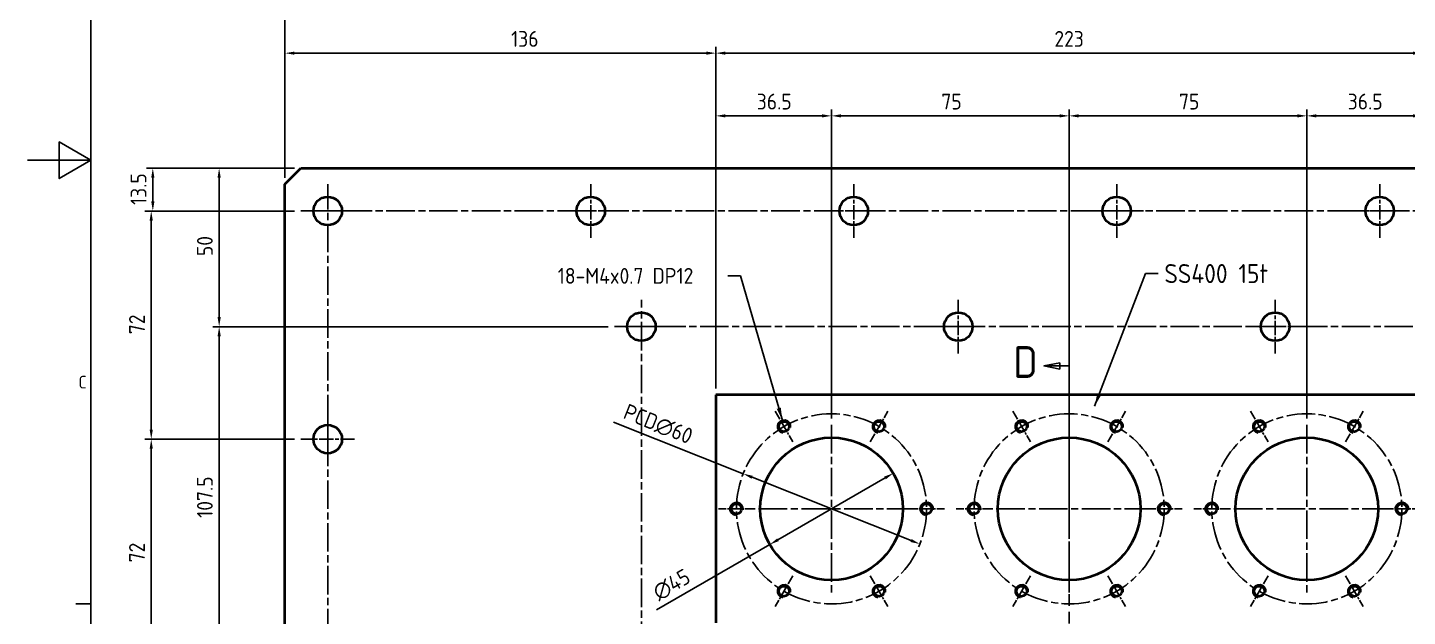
# Model space of a CAD drawing. Header units: millimetres. Extents: x 0 to 1188, y 0 to 840.
# Drawn here: x 0 to 435.5, y 276 to 461.8 of the extents above; entities that cross this region are included whole.
import ezdxf

# ---------------------------------------------------------------- set-up
doc = ezdxf.new("R2010")
doc.units = ezdxf.units.MM
doc.header["$LTSCALE"] = 2
doc.linetypes.add('CHAIN', pattern=[0.3543, 0.2362, -0.0295, 0.0591, -0.0295])
doc.linetypes.add('DOUBLE_DASH_CHAIN', pattern=[1.2403, 0.6614, -0.0827, 0.1654, -0.0827, 0.1654, -0.0827])
doc.layers.get('0').update_dxf_attribs({"color": 3, "lineweight": 25})
for name, color, linetype, lineweight in [('가시적인 것(ISO)', 3, 'Continuous', 40), ('가시적인 좁은 것(ISO)', 3, 'Continuous', 35), ('경계(ISO)', 7, 'Continuous', 25), ('기호(ISO)', 5, 'Continuous', 25), ('단면선(ISO)', 7, 'CHAIN', 25), ('중심 표식(ISO)', 1, 'Continuous', 25), ('중심선(ISO)', 1, 'Continuous', 25), ('치수(ISO)', 2, 'Continuous', 25)]:
    doc.layers.add(name, color=color, linetype=linetype, lineweight=lineweight)
doc.styles.add('문자 텍스트_PSTEK_POSCO', font='isocp.shx')
doc.styles.add('부품번호텍스트_PSTEK_POSCO', font='isocp.shx')
doc.styles.add('치수 텍스트_PSTEK_POSCO', font='isocp.shx')
doc.dimstyles.new('치수_PSTEK_POSCO', dxfattribs={"dimscale": 2, "dimtxt": 2.5, "dimasz": 1.5, "dimexe": 1, "dimexo": 1, "dimgap": 1, "dimtad": 1, "dimrnd": 1e-08, "dimdsep": 46, "dimtxsty": '치수 텍스트_PSTEK_POSCO', "dimcen": 0.09, "dimdle": 10, "dimclrd": 7, "dimclre": 7, "dimclrt": 2, "dimadec": 1, "dimazin": 2, "dimtfac": 1, "dimtmove": 0, "dimatfit": 3, "dimfxl": 0, "dimtolj": 1, "dimlwd": -1, "dimlwe": -1, "dimarcsym": 0})
doc.dimstyles.new('치수_PSTEK_POSCO$7', dxfattribs={"dimscale": 2, "dimtxt": 2.5, "dimasz": 2, "dimexe": 1, "dimexo": 1, "dimgap": 1, "dimtad": 1, "dimrnd": 1e-08, "dimdsep": 46, "dimtxsty": '치수 텍스트_PSTEK_POSCO', "dimcen": 0.09, "dimdle": 10, "dimclrd": 7, "dimclre": 7, "dimclrt": 2, "dimadec": 1, "dimazin": 2, "dimtfac": 1, "dimtmove": 0, "dimatfit": 3, "dimfxl": 0, "dimtolj": 1, "dimlwd": -1, "dimlwe": -1, "dimarcsym": 0})

# ---------------------------------------------------------------- blocks, each defined once
blk = doc.blocks.new('경계 Default Border')
at = {"layer": '경계(ISO)'}
blk.add_line((10, 140), (7.6, 140), dxfattribs=at)
at = {"layer": '경계(ISO)', "flags": 128}
for points in [[(10, 10), (10, 410), (584, 410), (584, 10), (10, 10)], [(0, 210), (10, 210), (5, 212.89), (5, 207.11), (10, 210)]]:
    blk.add_lwpolyline(points, dxfattribs=at)
at = {"layer": '경계(ISO)', "color": 2, "insert": (8.03, 173.98), "char_height": 2, "attachment_point": 7, "style": '문자 텍스트_PSTEK_POSCO'}
blk.add_mtext('C', dxfattribs=at)
blk = doc.blocks.new('*D22')
at = {"layer": 'Defpoints', "color": 0, "transparency": 16777216}
for p in [(217.21, 453.78), (81.21, 412.47), (217.21, 345.97)]:
    blk.add_point(p, dxfattribs=at)
at = {"layer": '치수(ISO)', "color": 7, "transparency": 16777216}
for p, q in [((81.21, 414.47), (81.21, 455.78)), ((84.21, 453.78), (214.21, 453.78)), ((217.21, 347.97), (217.21, 455.78))]:
    blk.add_line(p, q, dxfattribs=at)
for points in [[(84.21, 454.28), (84.21, 453.28), (81.21, 453.78)], [(214.21, 454.28), (214.21, 453.28), (217.21, 453.78)]]:
    blk.add_solid(points, dxfattribs=at)
at = {"layer": '치수(ISO)', "color": 2, "transparency": 16777216, "insert": (152.59, 458.28), "char_height": 5, "attachment_point": 4, "style": '치수 텍스트_PSTEK_POSCO'}
blk.add_mtext('\\A1;136', dxfattribs=at)
blk = doc.blocks.new('*D23')
at = {"layer": 'Defpoints', "color": 0, "transparency": 16777216}
for p in [(253.71, 434), (217.21, 345.97), (253.71, 336.47)]:
    blk.add_point(p, dxfattribs=at)
at = {"layer": '치수(ISO)', "color": 7, "transparency": 16777216}
for p, q in [((217.21, 347.97), (217.21, 436)), ((253.71, 338.47), (253.71, 436)), ((220.21, 434), (250.71, 434))]:
    blk.add_line(p, q, dxfattribs=at)
for points in [[(220.21, 434.5), (220.21, 433.5), (217.21, 434)], [(250.71, 434.5), (250.71, 433.5), (253.71, 434)]]:
    blk.add_solid(points, dxfattribs=at)
at = {"layer": '치수(ISO)', "color": 2, "transparency": 16777216, "insert": (230.13, 438.5), "char_height": 5, "attachment_point": 4, "style": '치수 텍스트_PSTEK_POSCO'}
blk.add_mtext('\\A1;36.5', dxfattribs=at)
blk = doc.blocks.new('*D24')
at = {"layer": 'Defpoints', "color": 0, "transparency": 16777216}
for p in [(328.71, 434), (253.71, 336.47), (328.71, 336.47)]:
    blk.add_point(p, dxfattribs=at)
at = {"layer": '치수(ISO)', "color": 7, "transparency": 16777216}
for p, q in [((253.71, 338.47), (253.71, 436)), ((328.71, 338.47), (328.71, 436)), ((256.71, 434), (325.71, 434))]:
    blk.add_line(p, q, dxfattribs=at)
for points in [[(256.71, 434.5), (256.71, 433.5), (253.71, 434)], [(325.71, 434.5), (325.71, 433.5), (328.71, 434)]]:
    blk.add_solid(points, dxfattribs=at)
at = {"layer": '치수(ISO)', "color": 2, "transparency": 16777216, "insert": (288.38, 438.5), "char_height": 5, "attachment_point": 4, "style": '치수 텍스트_PSTEK_POSCO'}
blk.add_mtext('\\A1;75', dxfattribs=at)
blk = doc.blocks.new('*D25')
at = {"layer": 'Defpoints', "color": 0, "transparency": 16777216}
for p in [(403.71, 434), (328.71, 336.47), (403.71, 336.47)]:
    blk.add_point(p, dxfattribs=at)
at = {"layer": '치수(ISO)', "color": 7, "transparency": 16777216}
for p, q in [((328.71, 338.47), (328.71, 436)), ((403.71, 338.47), (403.71, 436)), ((331.71, 434), (400.71, 434))]:
    blk.add_line(p, q, dxfattribs=at)
for points in [[(331.71, 434.5), (331.71, 433.5), (328.71, 434)], [(400.71, 434.5), (400.71, 433.5), (403.71, 434)]]:
    blk.add_solid(points, dxfattribs=at)
at = {"layer": '치수(ISO)', "color": 2, "transparency": 16777216, "insert": (363.38, 438.5), "char_height": 5, "attachment_point": 4, "style": '치수 텍스트_PSTEK_POSCO'}
blk.add_mtext('\\A1;75', dxfattribs=at)
blk = doc.blocks.new('*D26')
at = {"layer": 'Defpoints', "color": 0, "transparency": 16777216}
for p in [(440.21, 434), (440.21, 345.97), (403.71, 336.47)]:
    blk.add_point(p, dxfattribs=at)
at = {"layer": '치수(ISO)', "color": 7, "transparency": 16777216}
for p, q in [((403.71, 338.47), (403.71, 436)), ((440.21, 347.97), (440.21, 436)), ((406.71, 434), (437.21, 434))]:
    blk.add_line(p, q, dxfattribs=at)
for points in [[(406.71, 434.5), (406.71, 433.5), (403.71, 434)], [(437.21, 434.5), (437.21, 433.5), (440.21, 434)]]:
    blk.add_solid(points, dxfattribs=at)
at = {"layer": '치수(ISO)', "color": 2, "transparency": 16777216, "insert": (416.63, 438.5), "char_height": 5, "attachment_point": 4, "style": '치수 텍스트_PSTEK_POSCO'}
blk.add_mtext('\\A1;36.5', dxfattribs=at)
blk = doc.blocks.new('*D27')
at = {"layer": 'Defpoints', "color": 0, "transparency": 16777216}
for p in [(217.21, 453.78), (217.21, 345.97), (440.21, 345.97)]:
    blk.add_point(p, dxfattribs=at)
at = {"layer": '치수(ISO)', "color": 7, "transparency": 16777216}
for p, q in [((217.21, 347.97), (217.21, 455.78)), ((437.21, 453.78), (220.21, 453.78)), ((440.21, 347.97), (440.21, 455.78))]:
    blk.add_line(p, q, dxfattribs=at)
for points in [[(220.21, 454.28), (220.21, 453.28), (217.21, 453.78)], [(437.21, 454.28), (437.21, 453.28), (440.21, 453.78)]]:
    blk.add_solid(points, dxfattribs=at)
at = {"layer": '치수(ISO)', "color": 2, "transparency": 16777216, "insert": (324.05, 458.28), "char_height": 5, "attachment_point": 4, "style": '치수 텍스트_PSTEK_POSCO'}
blk.add_mtext('\\A1;223', dxfattribs=at)
blk = doc.blocks.new('*D32')
at = {"layer": 'Defpoints', "color": 0, "transparency": 16777216}
for p in [(225.84, 321.07), (281.59, 298.88)]:
    blk.add_point(p, dxfattribs=at)
at = {"layer": '치수(ISO)', "color": 7, "transparency": 16777216}
for p, q in [((225.84, 321.07), (184.94, 337.34)), ((278.8, 299.99), (228.63, 319.96))]:
    blk.add_line(p, q, dxfattribs=at)
for points in [[(228.81, 320.42), (228.44, 319.49), (225.84, 321.07)], [(278.98, 300.45), (278.61, 299.52), (281.59, 298.88)]]:
    blk.add_solid(points, dxfattribs=at)
at = {"layer": '치수(ISO)', "color": 2, "transparency": 16777216, "insert": (188.48, 340.82), "char_height": 5, "attachment_point": 4, "rotation": 338.2977, "style": '치수 텍스트_PSTEK_POSCO'}
blk.add_mtext('\\A1;PCD∅60', dxfattribs=at)
blk = doc.blocks.new('*D33')
at = {"layer": 'Defpoints', "color": 0, "transparency": 16777216}
for p in [(273.2, 321.22), (234.23, 298.72)]:
    blk.add_point(p, dxfattribs=at)
at = {"layer": '치수(ISO)', "color": 7, "transparency": 16777216}
for p, q in [((270.6, 319.72), (236.82, 300.22)), ((234.23, 298.72), (198.51, 278.1))]:
    blk.add_line(p, q, dxfattribs=at)
for points in [[(270.35, 320.16), (270.85, 319.29), (273.2, 321.22)], [(236.57, 300.66), (237.07, 299.79), (234.23, 298.72)]]:
    blk.add_solid(points, dxfattribs=at)
at = {"layer": '치수(ISO)', "color": 2, "transparency": 16777216, "insert": (198, 283), "char_height": 5, "attachment_point": 4, "rotation": 30, "style": '치수 텍스트_PSTEK_POSCO'}
blk.add_mtext('\\A1;∅45', dxfattribs=at)
blk = doc.blocks.new('*D48')
at = {"layer": 'Defpoints', "color": 0, "transparency": 16777216}
for p in [(60.45, 417.47), (86.21, 417.47), (185.21, 367.47)]:
    blk.add_point(p, dxfattribs=at)
at = {"layer": '치수(ISO)', "color": 7, "transparency": 16777216}
for p, q in [((84.21, 417.47), (58.45, 417.47)), ((60.45, 370.47), (60.45, 414.47)), ((183.21, 367.47), (58.45, 367.47))]:
    blk.add_line(p, q, dxfattribs=at)
for points in [[(59.95, 414.47), (60.95, 414.47), (60.45, 417.47)], [(59.95, 370.47), (60.95, 370.47), (60.45, 367.47)]]:
    blk.add_solid(points, dxfattribs=at)
at = {"layer": '치수(ISO)', "color": 2, "transparency": 16777216, "insert": (55.95, 389.74), "char_height": 5, "attachment_point": 4, "rotation": 90, "style": '치수 텍스트_PSTEK_POSCO'}
blk.add_mtext('\\A1;50', dxfattribs=at)
blk = doc.blocks.new('*D49')
at = {"layer": 'Defpoints', "color": 0, "transparency": 16777216}
for p in [(60.45, 367.47), (185.21, 367.47), (185.21, 259.97)]:
    blk.add_point(p, dxfattribs=at)
at = {"layer": '치수(ISO)', "color": 7, "transparency": 16777216}
for p, q in [((183.21, 367.47), (58.45, 367.47)), ((60.45, 262.97), (60.45, 364.47)), ((183.21, 259.97), (58.45, 259.97))]:
    blk.add_line(p, q, dxfattribs=at)
for points in [[(59.95, 364.47), (60.95, 364.47), (60.45, 367.47)], [(59.95, 262.97), (60.95, 262.97), (60.45, 259.97)]]:
    blk.add_solid(points, dxfattribs=at)
at = {"layer": '치수(ISO)', "color": 2, "transparency": 16777216, "insert": (55.95, 307.14), "char_height": 5, "attachment_point": 4, "rotation": 90, "style": '치수 텍스트_PSTEK_POSCO'}
blk.add_mtext('\\A1;107.5', dxfattribs=at)
blk = doc.blocks.new('*D52')
at = {"layer": 'Defpoints', "color": 0, "transparency": 16777216}
for p in [(39.52, 417.47), (86.21, 417.47), (86.21, 403.97)]:
    blk.add_point(p, dxfattribs=at)
at = {"layer": '치수(ISO)', "color": 7, "transparency": 16777216}
for p, q in [((84.21, 417.47), (37.52, 417.47)), ((39.52, 406.97), (39.52, 414.47)), ((84.21, 403.97), (37.52, 403.97))]:
    blk.add_line(p, q, dxfattribs=at)
for points in [[(39.02, 414.47), (40.02, 414.47), (39.52, 417.47)], [(39.02, 406.97), (40.02, 406.97), (39.52, 403.97)]]:
    blk.add_solid(points, dxfattribs=at)
at = {"layer": '치수(ISO)', "color": 2, "transparency": 16777216, "insert": (35.02, 405.87), "char_height": 5, "attachment_point": 4, "rotation": 90, "style": '치수 텍스트_PSTEK_POSCO'}
blk.add_mtext('\\A1;13.5', dxfattribs=at)
blk = doc.blocks.new('*D53')
at = {"layer": 'Defpoints', "color": 0, "transparency": 16777216}
for p in [(39.02, 403.97), (86.21, 403.97), (86.21, 331.97)]:
    blk.add_point(p, dxfattribs=at)
at = {"layer": '치수(ISO)', "color": 7, "transparency": 16777216}
for p, q in [((84.21, 403.97), (37.02, 403.97)), ((39.02, 334.97), (39.02, 400.97)), ((84.21, 331.97), (37.02, 331.97))]:
    blk.add_line(p, q, dxfattribs=at)
for points in [[(38.52, 400.97), (39.52, 400.97), (39.02, 403.97)], [(38.52, 334.97), (39.52, 334.97), (39.02, 331.97)]]:
    blk.add_solid(points, dxfattribs=at)
at = {"layer": '치수(ISO)', "color": 2, "transparency": 16777216, "insert": (34.52, 365.09), "char_height": 5, "attachment_point": 4, "rotation": 90, "style": '치수 텍스트_PSTEK_POSCO'}
blk.add_mtext('\\A1;72', dxfattribs=at)
blk = doc.blocks.new('*D54')
at = {"layer": 'Defpoints', "color": 0, "transparency": 16777216}
for p in [(39.02, 331.97), (86.21, 331.97), (86.21, 259.97)]:
    blk.add_point(p, dxfattribs=at)
at = {"layer": '치수(ISO)', "color": 7, "transparency": 16777216}
for p, q in [((84.21, 331.97), (37.02, 331.97)), ((39.02, 262.97), (39.02, 328.97)), ((84.21, 259.97), (37.02, 259.97))]:
    blk.add_line(p, q, dxfattribs=at)
for points in [[(38.52, 328.97), (39.52, 328.97), (39.02, 331.97)], [(38.52, 262.97), (39.52, 262.97), (39.02, 259.97)]]:
    blk.add_solid(points, dxfattribs=at)
at = {"layer": '치수(ISO)', "color": 2, "transparency": 16777216, "insert": (34.52, 293.09), "char_height": 5, "attachment_point": 4, "rotation": 90, "style": '치수 텍스트_PSTEK_POSCO'}
blk.add_mtext('\\A1;72', dxfattribs=at)
blk = doc.blocks.new('*D86')
at = {"layer": 'Defpoints', "color": 0, "transparency": 16777216}
for p in [(81.21, 472.47), (81.21, 412.47), (606.21, 412.47)]:
    blk.add_point(p, dxfattribs=at)
at = {"layer": '치수(ISO)', "color": 7, "transparency": 16777216}
for p, q in [((81.21, 414.47), (81.21, 474.47)), ((603.21, 472.47), (84.21, 472.47)), ((606.21, 414.47), (606.21, 474.47))]:
    blk.add_line(p, q, dxfattribs=at)
for points in [[(84.21, 472.97), (84.21, 471.97), (81.21, 472.47)], [(603.21, 472.97), (603.21, 471.97), (606.21, 472.47)]]:
    blk.add_solid(points, dxfattribs=at)
at = {"layer": '치수(ISO)', "color": 2, "transparency": 16777216, "insert": (339.11, 476.97), "char_height": 5, "attachment_point": 4, "style": '치수 텍스트_PSTEK_POSCO'}
blk.add_mtext('\\A1;525', dxfattribs=at)
blk = doc.blocks.new('2dTransSection2')
at = {"layer": '단면선(ISO)', "linetype": 'Continuous'}
for p, q in [((162.86, 178.04), (160.36, 177.54)), ((162.86, 177.54), (160.36, 177.54)), ((160.36, 177.54), (162.86, 177.04)), ((162.86, 177.04), (162.86, 178.04)), ((164.36, 177.54), (162.86, 177.54)), ((164.36, 177.54), (164.36, 173.99)), ((164.36, 129.07), (164.36, 125.52)), ((158.48, 125.52), (155.98, 125.52)), ((155.98, 125.52), (155.98, 121.73)), ((164.36, 125.52), (161.86, 125.52)), ((155.98, 82.51), (155.98, 78.71)), ((154.48, 79.21), (151.98, 78.71)), ((154.48, 78.71), (151.98, 78.71)), ((151.98, 78.71), (154.48, 78.21)), ((154.48, 78.21), (154.48, 79.21)), ((155.98, 78.71), (154.48, 78.71))]:
    blk.add_line(p, q, dxfattribs=at)
at = {"layer": '단면선(ISO)', "linetype": 'DOUBLE_DASH_CHAIN', "ltscale": 5.582564}
blk.add_line((164.36, 177.54), (164.36, 125.52), dxfattribs=at)
at = {"layer": '단면선(ISO)', "linetype": 'DOUBLE_DASH_CHAIN', "ltscale": 2.658325}
blk.add_line((164.36, 125.52), (155.98, 125.52), dxfattribs=at)
at = {"layer": '단면선(ISO)', "linetype": 'DOUBLE_DASH_CHAIN', "ltscale": 5.780615}
blk.add_line((155.98, 125.52), (155.98, 78.71), dxfattribs=at)
at = {"layer": '단면선(ISO)', "linetype": 'Continuous', "flags": 128}
for points in [[(162.86, 178.04), (160.36, 177.54), (162.86, 177.04), (162.86, 178.04)], [(154.48, 79.21), (151.98, 78.71), (154.48, 78.21), (154.48, 79.21)]]:
    blk.add_lwpolyline(points, dxfattribs=at)
at = {"layer": '단면선(ISO)'}
for points in [[(162.86, 178.04), (160.36, 177.54), (162.86, 177.04), (162.86, 178.04)], [(154.48, 79.21), (151.98, 78.71), (154.48, 78.21), (154.48, 79.21)]]:
    blk.add_solid(points, dxfattribs=at)
at = {"layer": '단면선(ISO)', "char_height": 5, "attachment_point": 7, "style": '부품번호텍스트_PSTEK_POSCO'}
for insert in [(155.53, 175.66), (157.5, 76.49)]:
    blk.add_mtext('D', dxfattribs=dict(at, insert=insert))

msp = doc.modelspace()

# ---------------------------------------------------------------- linework, layer by layer
at = {"layer": '가시적인 것(ISO)'}
for p, q in [((81.2123, 412.4729), (86.2123, 417.4729)), ((86.2123, 417.4729), (601.2123, 417.4729)), ((81.2123, 107.4729), (81.2123, 412.4729)), ((217.2123, 345.9729), (217.2123, 273.9729)), ((440.2123, 345.9729), (217.2123, 345.9729))]:
    msp.add_line(p, q, dxfattribs=at)
for centre, radius in [((94.7123, 403.9729), 4.5), ((177.7123, 403.9729), 4.5), ((260.7123, 403.9729), 4.5), ((343.7123, 403.9729), 4.5), ((426.7123, 403.9729), 4.5), ((193.7123, 367.4729), 4.5), ((293.7123, 367.4729), 4.5), ((393.7123, 367.4729), 4.5), ((94.7123, 331.9729), 4.5), ((238.7123, 335.9537), 1.621), ((268.7123, 335.9537), 1.621), ((313.7123, 335.9537), 1.621), ((343.7123, 335.9537), 1.621), ((388.7123, 335.9537), 1.621), ((418.7123, 335.9537), 1.621), ((253.7123, 309.9729), 22.5), ((328.7123, 309.9729), 22.5), ((403.7123, 309.9729), 22.5), ((223.7123, 309.9729), 1.621), ((283.7123, 309.9729), 1.621), ((298.7123, 309.9729), 1.621), ((358.7123, 309.9729), 1.621), ((373.7123, 309.9729), 1.621), ((433.7123, 309.9729), 1.621), ((238.7123, 283.9922), 1.621), ((268.7123, 283.9922), 1.621), ((313.7123, 283.9922), 1.621), ((343.7123, 283.9922), 1.621), ((388.7123, 283.9922), 1.621), ((418.7123, 283.9922), 1.621)]:
    msp.add_circle(centre, radius, dxfattribs=at)
at = {"layer": '가시적인 좁은 것(ISO)'}
for centre in [(238.7123, 335.9537), (268.7123, 335.9537), (313.7123, 335.9537), (343.7123, 335.9537), (388.7123, 335.9537), (418.7123, 335.9537), (223.7123, 309.9729), (283.7123, 309.9729), (298.7123, 309.9729), (358.7123, 309.9729), (373.7123, 309.9729), (433.7123, 309.9729), (238.7123, 283.9922), (268.7123, 283.9922), (313.7123, 283.9922), (343.7123, 283.9922), (388.7123, 283.9922), (418.7123, 283.9922)]:
    msp.add_arc(centre, 2, 350, 260, dxfattribs=at)
at = {"layer": '중심 표식(ISO)', "linetype": 'CHAIN', "ltscale": 9.445163}
for p, q in [((177.7123, 412.4729), (177.7123, 395.4729)), ((260.7123, 412.4729), (260.7123, 395.4729)), ((343.7123, 412.4729), (343.7123, 395.4729)), ((426.7123, 412.4729), (426.7123, 395.4729)), ((86.2123, 403.9729), (103.2123, 403.9729)), ((186.2123, 403.9729), (169.2123, 403.9729)), ((269.2123, 403.9729), (252.2123, 403.9729)), ((352.2123, 403.9729), (335.2123, 403.9729)), ((435.2123, 403.9729), (418.2123, 403.9729)), ((293.7123, 375.9729), (293.7123, 358.9729)), ((393.7123, 375.9729), (393.7123, 358.9729)), ((185.2123, 367.4729), (202.2123, 367.4729)), ((302.2123, 367.4729), (285.2123, 367.4729)), ((402.2123, 367.4729), (385.2123, 367.4729)), ((94.7123, 340.4729), (94.7123, 323.4729)), ((103.2123, 331.9729), (86.2123, 331.9729))]:
    msp.add_line(p, q, dxfattribs=at)
at = {"layer": '중심 표식(ISO)', "linetype": 'CHAIN', "ltscale": 6.245997}
for p, q in [((235.9018, 340.8216), (241.5228, 331.0857)), ((265.9018, 331.0857), (271.5228, 340.8216)), ((310.9018, 340.8216), (316.5228, 331.0857)), ((340.9018, 331.0857), (346.5228, 340.8216)), ((385.9018, 340.8216), (391.5228, 331.0857)), ((415.9018, 331.0857), (421.5228, 340.8216)), ((229.3333, 309.9729), (218.0913, 309.9729)), ((278.0913, 309.9729), (289.3333, 309.9729)), ((304.3333, 309.9729), (293.0913, 309.9729)), ((353.0913, 309.9729), (364.3333, 309.9729)), ((379.3333, 309.9729), (368.0913, 309.9729)), ((428.0913, 309.9729), (439.3333, 309.9729)), ((241.5228, 288.8601), (235.9018, 279.1242)), ((265.9018, 288.8601), (271.5228, 279.1242)), ((316.5228, 288.8601), (310.9018, 279.1242)), ((340.9018, 288.8601), (346.5228, 279.1242)), ((391.5228, 288.8601), (385.9018, 279.1242)), ((415.9018, 288.8601), (421.5228, 279.1242))]:
    msp.add_line(p, q, dxfattribs=at)
at = {"layer": '중심 표식(ISO)', "linetype": 'CHAIN', "ltscale": 19.051651}
for p, q in [((253.7123, 336.4729), (253.7123, 283.4729)), ((328.7123, 336.4729), (328.7123, 283.4729)), ((403.7123, 336.4729), (403.7123, 283.4729)), ((280.2123, 309.9729), (227.2123, 309.9729)), ((355.2123, 309.9729), (302.2123, 309.9729)), ((430.2123, 309.9729), (377.2123, 309.9729))]:
    msp.add_line(p, q, dxfattribs=at)
at = {"layer": '중심선(ISO)', "linetype": 'CHAIN', "ltscale": 19.051651}
for p, q in [((94.7123, 107.4729), (94.7123, 412.4729)), ((86.2123, 403.9729), (601.2123, 403.9729)), ((193.7123, 143.9729), (193.7123, 375.9729)), ((185.2123, 367.4729), (502.2123, 367.4729))]:
    msp.add_line(p, q, dxfattribs=at)
for centre in [(253.7123, 309.9729), (328.7123, 309.9729), (403.7123, 309.9729)]:
    msp.add_circle(centre, 30, dxfattribs=at)

# ---------------------------------------------------------------- block references
at = {"xscale": 2, "yscale": 2, "zscale": 2}
msp.add_blockref('경계 Default Border', (0, 0), dxfattribs=at)
at = {"layer": '단면선(ISO)', "xscale": 2, "yscale": 2, "zscale": 2}
msp.add_blockref('2dTransSection2', (0, 0), dxfattribs=at)

# ---------------------------------------------------------------- texts
at = {"layer": '기호(ISO)', "color": 2, "insert": (167.3089, 383.5034), "char_height": 5, "width": 51.637605, "attachment_point": 4, "line_spacing_factor": 0.4375, "style": '치수 텍스트_PSTEK_POSCO'}
msp.add_mtext('{18-M4x0.7 DP12}', dxfattribs=at)
at = {"layer": '기호(ISO)', "color": 2, "insert": (358.7614, 384.2183), "char_height": 6, "width": 40.019073, "attachment_point": 4, "style": '치수 텍스트_PSTEK_POSCO'}
msp.add_mtext('{\\fISOCP|b0|i0;\\H6.0000;SS400 15t}', dxfattribs=at)

# ---------------------------------------------------------------- dimensions: what is measured, and where the dimension line sits
at = {"layer": '치수(ISO)', "color": 7}
for base, p1, p2, angle, picture, middle in [((81.2123, 472.4729), (606.2123, 412.4729), (81.2123, 412.4729), 180, '*D86', (343.7123, 472.4729)), ((217.2123, 453.783), (81.2123, 412.4729), (217.2123, 345.9729), 180, '*D22', (156.7123, 453.783)), ((217.2123, 453.783), (440.2123, 345.9729), (217.2123, 345.9729), 180, '*D27', (328.7123, 453.783)), ((253.7123, 433.9951), (217.2123, 345.9729), (253.7123, 336.4729), 180, '*D23', (235.4823, 433.9951)), ((328.7123, 433.9951), (253.7123, 336.4729), (328.7123, 336.4729), 180, '*D24', (291.2323, 433.9951)), ((403.7123, 433.9951), (328.7123, 336.4729), (403.7123, 336.4729), 180, '*D25', (366.2323, 433.9951)), ((440.2123, 433.9951), (403.7123, 336.4729), (440.2123, 345.9729), 180, '*D26', (421.9823, 433.9951)), ((39.5204, 417.4729), (86.2123, 403.9729), (86.2123, 417.4729), 90, '*D52', (39.5204, 410.7229)), ((60.449, 417.4729), (185.2123, 367.4729), (86.2123, 417.4729), 90, '*D48', (60.449, 392.4929)), ((39.0204, 403.9729), (86.2123, 331.9729), (86.2123, 403.9729), 90, '*D53', (39.0204, 367.9929)), ((60.449, 367.4729), (185.2123, 259.9729), (185.2123, 367.4729), 90, '*D49', (60.449, 313.7429)), ((39.0204, 331.9729), (86.2123, 259.9729), (86.2123, 331.9729), 90, '*D54', (39.0204, 295.9929))]:
    dim = msp.add_linear_dim(base=base, p1=p1, p2=p2, angle=angle, dimstyle='치수_PSTEK_POSCO', override={"dimdec": 2, "dimtp": 0, "dimtm": 0, "dimtdec": 2, "dimtofl": 0, "dimatfit": 1}, dxfattribs=at)
    dim.commit()
    dim.dimension.update_dxf_attribs({"geometry": picture, "text_midpoint": middle, "dimtype": 160})
dim = msp.add_diameter_dim_2p(p1=(281.5858, 298.8794), p2=(225.8388, 321.0664), text='PCD<>', dimstyle='치수_PSTEK_POSCO', override={"dimdec": 2, "dimlfac": 1, "dimtp": 0, "dimtm": 0, "dimtdec": 2, "dimatfit": 2}, dxfattribs=at)
dim.commit()
dim.dimension.update_dxf_attribs({"geometry": '*D32', "text_midpoint": (196.7918, 332.627), "dimtype": 163})
dim = msp.add_diameter_dim_2p(p1=(273.1979, 321.2229), p2=(234.2267, 298.7229), dimstyle='치수_PSTEK_POSCO', override={"dimdec": 2, "dimlfac": 1, "dimtp": 0, "dimtm": 0, "dimtdec": 2, "dimatfit": 2}, dxfattribs=at)
dim.commit()
dim.dimension.update_dxf_attribs({"geometry": '*D33', "text_midpoint": (204.8822, 281.7808), "dimtype": 163})

# ---------------------------------------------------------------- leaders
at = {"layer": '기호(ISO)', "color": 7, "annotation_type": 0, "has_hookline": 1}
for points, hookline_direction, text_width in [([(238.1947, 337.8855), (224.9465, 383.5034), (220.9465, 383.5034)], 1, 44.8003), ([(336.7367, 342.3366), (352.7614, 384.2183), (356.7614, 384.2183)], 0, 38.0708)]:
    msp.add_leader(points, dimstyle='치수_PSTEK_POSCO$7', override={"dimtad": 0}, dxfattribs=dict(at, hookline_direction=hookline_direction, text_width=text_width))

doc.saveas('drawing.dxf')
